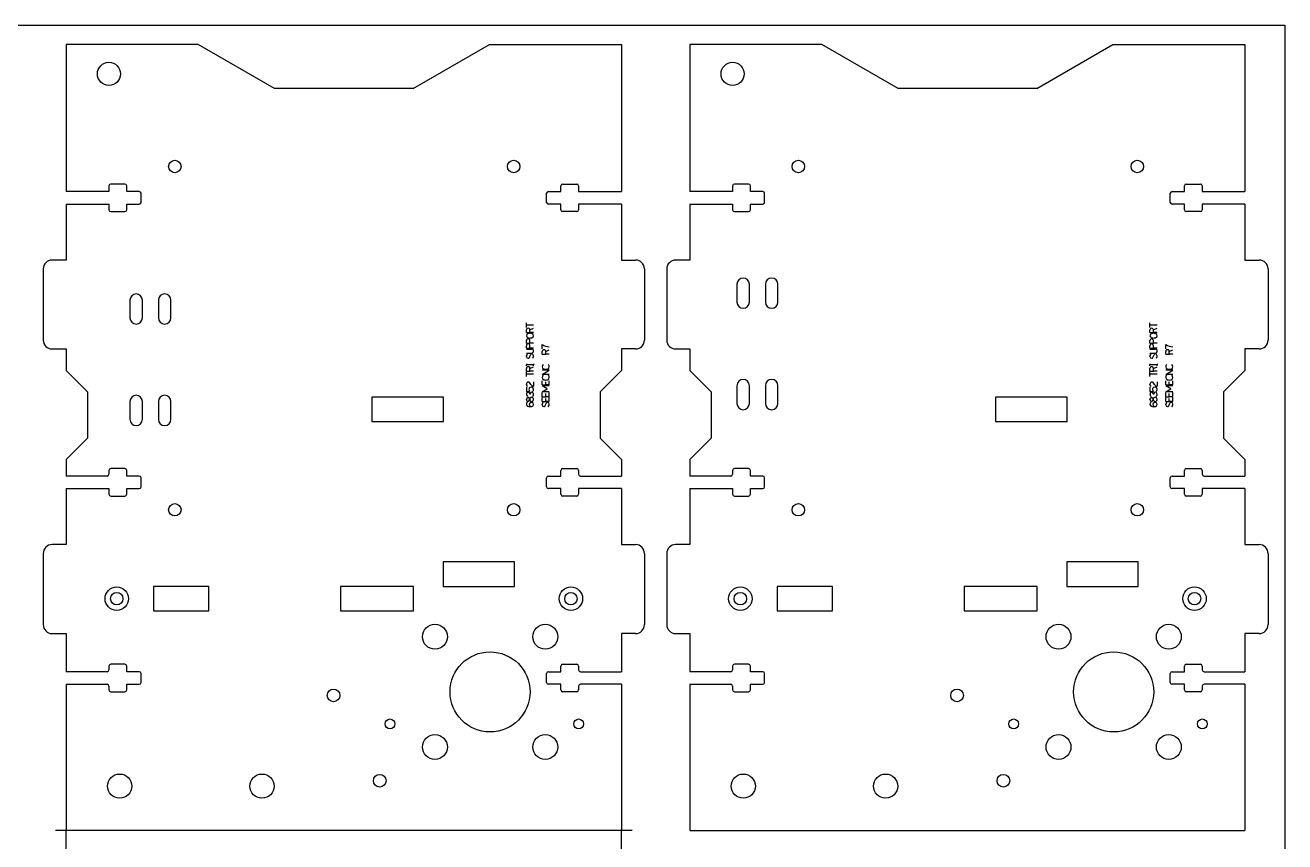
# Model space of a CAD drawing. Header units: inches. Extents: x -1316 to -504, y 751 to 1208.
# Drawn here: x -857.7 to -503.7, y 978.8 to 1208.4 of the extents above; entities that cross this region are included whole.
import ezdxf

# ---------------------------------------------------------------- set-up
doc = ezdxf.new("R2010")
doc.units = ezdxf.units.IN
doc.header["$MEASUREMENT"] = 0
doc.linetypes.add('Continuous2', pattern=[0])
for name, color, linetype in [('68352 Tri Support', 1, 'Continuous'), ('68358 Electronics Mount', 1, 'Continuous'), ('STOCK OUTLINE', 1, 'Continuous')]:
    doc.layers.add(name, color=color, linetype=linetype)

msp = doc.modelspace()

# ---------------------------------------------------------------- linework, layer by layer
at = {"layer": '68352 Tri Support', "color": 1, "linetype": 'Continuous2', "lineweight": -3, "true_color": 0xff0000}
for p, q in [((-809.03, 1202.98), (-846.13, 1202.98)), ((-846.13, 1202.98), (-846.13, 1161.66)), ((-787.62, 1190.59), (-809.03, 1202.98)), ((-748.64, 1190.59), (-727.23, 1202.98)), ((-727.23, 1202.98), (-690.13, 1202.98)), ((-690.13, 1202.98), (-690.13, 1161.66)), ((-633.77, 1202.98), (-670.87, 1202.98)), ((-670.87, 1202.98), (-670.87, 1161.66)), ((-612.36, 1190.59), (-633.77, 1202.98)), ((-573.38, 1190.59), (-551.97, 1202.98)), ((-551.97, 1202.98), (-514.87, 1202.98)), ((-514.87, 1202.98), (-514.87, 1161.66)), ((-748.64, 1190.59), (-787.62, 1190.59)), ((-573.38, 1190.59), (-612.36, 1190.59)), ((-834.13, 1161.66), (-846.13, 1161.66)), ((-834.13, 1163.24), (-834.13, 1161.66)), ((-829.63, 1163.74), (-833.63, 1163.74)), ((-829.13, 1161.66), (-829.13, 1163.24)), ((-825.63, 1161.66), (-829.13, 1161.66)), ((-825.13, 1158.61), (-825.13, 1161.16)), ((-711.13, 1158.61), (-711.13, 1161.16)), ((-710.63, 1161.66), (-707.13, 1161.66)), ((-707.13, 1161.66), (-707.13, 1163.24)), ((-706.63, 1163.74), (-702.63, 1163.74)), ((-702.13, 1163.24), (-702.13, 1161.66)), ((-702.13, 1161.66), (-690.13, 1161.66)), ((-658.87, 1161.66), (-670.87, 1161.66)), ((-658.87, 1163.24), (-658.87, 1161.66)), ((-654.37, 1163.74), (-658.37, 1163.74)), ((-653.87, 1161.66), (-653.87, 1163.24)), ((-650.37, 1161.66), (-653.87, 1161.66)), ((-649.87, 1158.61), (-649.87, 1161.16)), ((-535.87, 1158.61), (-535.87, 1161.16)), ((-535.37, 1161.66), (-531.87, 1161.66)), ((-531.87, 1161.66), (-531.87, 1163.24)), ((-531.37, 1163.74), (-527.37, 1163.74)), ((-526.87, 1163.24), (-526.87, 1161.66)), ((-526.87, 1161.66), (-514.87, 1161.66)), ((-846.13, 1158.11), (-834.13, 1158.11)), ((-846.13, 1158.11), (-846.13, 1142.38)), ((-834.13, 1158.11), (-834.13, 1156.52)), ((-829.13, 1156.52), (-829.13, 1158.11)), ((-829.13, 1158.11), (-825.63, 1158.11)), ((-707.13, 1158.11), (-710.63, 1158.11)), ((-707.13, 1156.52), (-707.13, 1158.11)), ((-702.13, 1158.11), (-702.13, 1156.52)), ((-690.13, 1158.11), (-702.13, 1158.11)), ((-690.13, 1158.11), (-690.13, 1142.38)), ((-670.87, 1158.11), (-658.87, 1158.11)), ((-670.87, 1158.11), (-670.87, 1142.38)), ((-658.87, 1158.11), (-658.87, 1156.52)), ((-653.87, 1156.52), (-653.87, 1158.11)), ((-653.87, 1158.11), (-650.37, 1158.11)), ((-531.87, 1158.11), (-535.37, 1158.11)), ((-531.87, 1156.52), (-531.87, 1158.11)), ((-526.87, 1158.11), (-526.87, 1156.52)), ((-514.87, 1158.11), (-526.87, 1158.11)), ((-514.87, 1158.11), (-514.87, 1142.38)), ((-833.63, 1156.02), (-829.63, 1156.02)), ((-702.63, 1156.02), (-706.63, 1156.02)), ((-658.37, 1156.02), (-654.37, 1156.02)), ((-527.37, 1156.02), (-531.37, 1156.02)), ((-846.13, 1142.38), (-850.13, 1142.38)), ((-690.13, 1142.38), (-686.13, 1142.38)), ((-670.87, 1142.38), (-674.87, 1142.38)), ((-514.87, 1142.38), (-510.87, 1142.38)), ((-852.63, 1139.88), (-852.63, 1119.88)), ((-683.63, 1139.88), (-683.63, 1119.88)), ((-677.37, 1139.88), (-677.37, 1119.88)), ((-508.37, 1139.88), (-508.37, 1119.88)), ((-850.13, 1117.38), (-846.13, 1117.38)), ((-846.13, 1117.38), (-846.13, 1111.31)), ((-686.13, 1117.38), (-690.13, 1117.38)), ((-690.13, 1117.38), (-690.13, 1111.31)), ((-674.87, 1117.38), (-670.87, 1117.38)), ((-670.87, 1117.38), (-670.87, 1111.31)), ((-510.87, 1117.38), (-514.87, 1117.38)), ((-514.87, 1117.38), (-514.87, 1111.31)), ((-846.13, 1111.31), (-840.13, 1105.31)), ((-690.13, 1111.31), (-696.13, 1105.31)), ((-670.87, 1111.31), (-664.87, 1105.31)), ((-514.87, 1111.31), (-520.87, 1105.31)), ((-840.13, 1105.31), (-840.13, 1092.31)), ((-696.13, 1105.31), (-696.13, 1092.31)), ((-664.87, 1105.31), (-664.87, 1092.31)), ((-520.87, 1105.31), (-520.87, 1092.31)), ((-840.13, 1092.31), (-846.13, 1086.31)), ((-696.13, 1092.31), (-690.13, 1086.31)), ((-664.87, 1092.31), (-670.87, 1086.31)), ((-520.87, 1092.31), (-514.87, 1086.31)), ((-846.13, 1086.31), (-846.13, 1081.66)), ((-829.63, 1083.74), (-833.63, 1083.74)), ((-706.63, 1083.74), (-702.63, 1083.74)), ((-690.13, 1086.31), (-690.13, 1081.66)), ((-670.87, 1086.31), (-670.87, 1081.66)), ((-654.37, 1083.74), (-658.37, 1083.74)), ((-531.37, 1083.74), (-527.37, 1083.74)), ((-514.87, 1086.31), (-514.87, 1081.66)), ((-834.63, 1081.66), (-846.13, 1081.66)), ((-834.13, 1083.24), (-834.13, 1082.16)), ((-829.13, 1081.66), (-829.13, 1083.24)), ((-825.63, 1081.66), (-829.13, 1081.66)), ((-825.13, 1078.61), (-825.13, 1081.16)), ((-711.13, 1078.61), (-711.13, 1081.16)), ((-710.63, 1081.66), (-707.13, 1081.66)), ((-707.13, 1081.66), (-707.13, 1083.24)), ((-702.13, 1083.24), (-702.13, 1082.16)), ((-701.63, 1081.66), (-690.13, 1081.66)), ((-659.37, 1081.66), (-670.87, 1081.66)), ((-658.87, 1083.24), (-658.87, 1082.16)), ((-653.87, 1081.66), (-653.87, 1083.24)), ((-650.37, 1081.66), (-653.87, 1081.66)), ((-649.87, 1078.61), (-649.87, 1081.16)), ((-535.87, 1078.61), (-535.87, 1081.16)), ((-535.37, 1081.66), (-531.87, 1081.66)), ((-531.87, 1081.66), (-531.87, 1083.24)), ((-526.87, 1083.24), (-526.87, 1082.16)), ((-526.37, 1081.66), (-514.87, 1081.66)), ((-846.13, 1078.11), (-834.13, 1078.11)), ((-846.13, 1078.11), (-846.13, 1062.38)), ((-834.13, 1078.11), (-834.13, 1076.52)), ((-829.13, 1076.52), (-829.13, 1078.11)), ((-829.13, 1078.11), (-825.63, 1078.11)), ((-707.13, 1078.11), (-710.63, 1078.11)), ((-707.13, 1076.52), (-707.13, 1078.11)), ((-702.13, 1078.11), (-702.13, 1076.52)), ((-690.13, 1078.11), (-702.13, 1078.11)), ((-690.13, 1078.11), (-690.13, 1062.38)), ((-670.87, 1078.11), (-658.87, 1078.11)), ((-670.87, 1078.11), (-670.87, 1062.38)), ((-658.87, 1078.11), (-658.87, 1076.52)), ((-653.87, 1076.52), (-653.87, 1078.11)), ((-653.87, 1078.11), (-650.37, 1078.11)), ((-531.87, 1078.11), (-535.37, 1078.11)), ((-531.87, 1076.52), (-531.87, 1078.11)), ((-526.87, 1078.11), (-526.87, 1076.52)), ((-514.87, 1078.11), (-526.87, 1078.11)), ((-514.87, 1078.11), (-514.87, 1062.38)), ((-833.63, 1076.02), (-829.63, 1076.02)), ((-702.63, 1076.02), (-706.63, 1076.02)), ((-658.37, 1076.02), (-654.37, 1076.02)), ((-527.37, 1076.02), (-531.37, 1076.02)), ((-846.13, 1062.38), (-850.13, 1062.38)), ((-690.13, 1062.38), (-686.13, 1062.38)), ((-670.87, 1062.38), (-674.87, 1062.38)), ((-514.87, 1062.38), (-510.87, 1062.38)), ((-852.63, 1059.88), (-852.63, 1039.88)), ((-683.63, 1059.88), (-683.63, 1039.88)), ((-677.37, 1059.88), (-677.37, 1039.88)), ((-508.37, 1059.88), (-508.37, 1039.88)), ((-850.13, 1037.38), (-846.13, 1037.38)), ((-846.13, 1037.38), (-846.13, 1026.66)), ((-686.13, 1037.38), (-690.13, 1037.38)), ((-690.13, 1037.38), (-690.13, 1026.66)), ((-674.87, 1037.38), (-670.87, 1037.38)), ((-670.87, 1037.38), (-670.87, 1026.66)), ((-510.87, 1037.38), (-514.87, 1037.38)), ((-514.87, 1037.38), (-514.87, 1026.66)), ((-834.63, 1026.66), (-846.13, 1026.66)), ((-834.13, 1028.24), (-834.13, 1027.16)), ((-829.63, 1028.74), (-833.63, 1028.74)), ((-829.13, 1026.66), (-829.13, 1028.24)), ((-825.63, 1026.66), (-829.13, 1026.66)), ((-710.63, 1026.66), (-707.13, 1026.66)), ((-707.13, 1026.66), (-707.13, 1028.24)), ((-706.63, 1028.74), (-702.63, 1028.74)), ((-702.13, 1028.24), (-702.13, 1027.16)), ((-701.63, 1026.66), (-690.13, 1026.66)), ((-659.37, 1026.66), (-670.87, 1026.66)), ((-658.87, 1028.24), (-658.87, 1027.16)), ((-654.37, 1028.74), (-658.37, 1028.74)), ((-653.87, 1026.66), (-653.87, 1028.24)), ((-650.37, 1026.66), (-653.87, 1026.66)), ((-535.37, 1026.66), (-531.87, 1026.66)), ((-531.87, 1026.66), (-531.87, 1028.24)), ((-531.37, 1028.74), (-527.37, 1028.74)), ((-526.87, 1028.24), (-526.87, 1027.16)), ((-526.37, 1026.66), (-514.87, 1026.66)), ((-846.13, 1023.11), (-834.63, 1023.11)), ((-846.13, 1023.11), (-846.13, 981.98)), ((-829.13, 1021.52), (-829.13, 1023.11)), ((-829.13, 1023.11), (-825.63, 1023.11)), ((-825.13, 1023.61), (-825.13, 1026.16)), ((-711.13, 1023.61), (-711.13, 1026.16)), ((-707.13, 1023.11), (-710.63, 1023.11)), ((-707.13, 1021.52), (-707.13, 1023.11)), ((-690.13, 1023.11), (-701.63, 1023.11)), ((-690.13, 1023.11), (-690.13, 981.98)), ((-670.87, 1023.11), (-659.37, 1023.11)), ((-670.87, 1023.11), (-670.87, 981.98)), ((-653.87, 1021.52), (-653.87, 1023.11)), ((-653.87, 1023.11), (-650.37, 1023.11)), ((-649.87, 1023.61), (-649.87, 1026.16)), ((-535.87, 1023.61), (-535.87, 1026.16)), ((-531.87, 1023.11), (-535.37, 1023.11)), ((-531.87, 1021.52), (-531.87, 1023.11)), ((-514.87, 1023.11), (-526.37, 1023.11)), ((-514.87, 1023.11), (-514.87, 981.98)), ((-834.13, 1022.61), (-834.13, 1021.52)), ((-833.63, 1021.02), (-829.63, 1021.02)), ((-702.63, 1021.02), (-706.63, 1021.02)), ((-702.13, 1022.61), (-702.13, 1021.52)), ((-658.87, 1022.61), (-658.87, 1021.52)), ((-658.37, 1021.02), (-654.37, 1021.02)), ((-527.37, 1021.02), (-531.37, 1021.02)), ((-526.87, 1022.61), (-526.87, 1021.52)), ((-846.13, 940.86), (-846.13, 981.98)), ((-690.13, 940.86), (-690.13, 981.98)), ((-670.87, 981.98), (-514.87, 981.98))]:
    msp.add_line(p, q, dxfattribs=at)
at = {"layer": '68352 Tri Support', "color": 3, "linetype": 'Continuous2', "lineweight": -3, "true_color": 0x00ff00}
for p, q in [((-716.82, 1124.09), (-716.82, 1124.72)), ((-716.82, 1123.45), (-716.82, 1124.09)), ((-714.82, 1124.09), (-716.82, 1124.09)), ((-716.82, 1122.01), (-716.82, 1122.73)), ((-715.82, 1122.73), (-714.82, 1123.23)), ((-715.82, 1122.01), (-715.82, 1122.73)), ((-541.56, 1124.09), (-541.56, 1124.72)), ((-541.56, 1123.45), (-541.56, 1124.09)), ((-539.56, 1124.09), (-541.56, 1124.09)), ((-541.56, 1122.01), (-541.56, 1122.73)), ((-540.56, 1122.73), (-539.56, 1123.23)), ((-540.56, 1122.01), (-540.56, 1122.73)), ((-716.82, 1122.01), (-715.82, 1122.01)), ((-716.82, 1119.02), (-716.82, 1119.74)), ((-716.82, 1119.02), (-715.82, 1119.02)), ((-714.82, 1122.01), (-715.82, 1122.01)), ((-715.82, 1119.02), (-715.82, 1119.74)), ((-714.82, 1119.02), (-715.82, 1119.02)), ((-541.56, 1122.01), (-540.56, 1122.01)), ((-541.56, 1119.02), (-541.56, 1119.74)), ((-541.56, 1119.02), (-540.56, 1119.02)), ((-539.56, 1122.01), (-540.56, 1122.01)), ((-540.56, 1119.02), (-540.56, 1119.74)), ((-539.56, 1119.02), (-540.56, 1119.02)), ((-716.82, 1117.58), (-716.82, 1118.3)), ((-716.82, 1117.58), (-715.82, 1117.58)), ((-716.82, 1117.36), (-715.39, 1117.36)), ((-716.82, 1116.19), (-715.39, 1116.19)), ((-716.82, 1115.3), (-716.82, 1115.47)), ((-715.99, 1114.98), (-715.65, 1115.77)), ((-715.82, 1117.58), (-715.82, 1118.3)), ((-714.82, 1117.58), (-715.82, 1117.58)), ((-714.82, 1115.24), (-714.82, 1115.45)), ((-712.39, 1117.4), (-712.39, 1118.6)), ((-712.39, 1115.96), (-712.39, 1116.68)), ((-712.39, 1115.96), (-711.39, 1115.96)), ((-711.39, 1116.68), (-710.39, 1117.18)), ((-711.39, 1115.96), (-711.39, 1116.68)), ((-710.39, 1115.96), (-711.39, 1115.96)), ((-541.56, 1117.58), (-541.56, 1118.3)), ((-541.56, 1117.58), (-540.56, 1117.58)), ((-541.56, 1117.36), (-540.13, 1117.36)), ((-541.56, 1116.19), (-540.13, 1116.19)), ((-541.56, 1115.3), (-541.56, 1115.47)), ((-540.73, 1114.98), (-540.39, 1115.77)), ((-540.56, 1117.58), (-540.56, 1118.3)), ((-539.56, 1117.58), (-540.56, 1117.58)), ((-539.56, 1115.24), (-539.56, 1115.45)), ((-537.13, 1117.4), (-537.13, 1118.6)), ((-537.13, 1115.96), (-537.13, 1116.68)), ((-537.13, 1115.96), (-536.13, 1115.96)), ((-536.13, 1116.68), (-535.13, 1117.18)), ((-536.13, 1115.96), (-536.13, 1116.68)), ((-535.13, 1115.96), (-536.13, 1115.96)), ((-716.82, 1113.18), (-716.82, 1112.89)), ((-714.82, 1112.89), (-716.82, 1112.89)), ((-716.82, 1112.61), (-716.82, 1112.89)), ((-716.82, 1111.17), (-716.82, 1111.89)), ((-715.82, 1111.89), (-714.82, 1112.39)), ((-715.82, 1111.17), (-715.82, 1111.89)), ((-714.82, 1113.18), (-714.82, 1112.89)), ((-714.82, 1112.61), (-714.82, 1112.89)), ((-541.56, 1113.18), (-541.56, 1112.89)), ((-539.56, 1112.89), (-541.56, 1112.89)), ((-541.56, 1112.61), (-541.56, 1112.89)), ((-541.56, 1111.17), (-541.56, 1111.89)), ((-540.56, 1111.89), (-539.56, 1112.39)), ((-540.56, 1111.17), (-540.56, 1111.89)), ((-539.56, 1113.18), (-539.56, 1112.89)), ((-539.56, 1112.61), (-539.56, 1112.89)), ((-716.82, 1111.17), (-715.82, 1111.17)), ((-716.82, 1110.31), (-716.82, 1110.95)), ((-716.82, 1109.67), (-716.82, 1110.31)), ((-714.82, 1110.31), (-716.82, 1110.31)), ((-714.82, 1111.17), (-715.82, 1111.17)), ((-714.82, 1108.1), (-714.82, 1106.9)), ((-710.39, 1111.45), (-712.39, 1111.45)), ((-712.39, 1110.23), (-710.39, 1111.45)), ((-710.39, 1110.23), (-712.39, 1110.23)), ((-712.39, 1107.26), (-712.39, 1108.44)), ((-711.39, 1107.26), (-711.39, 1108.18)), ((-710.39, 1107.26), (-710.39, 1108.44)), ((-541.56, 1111.17), (-540.56, 1111.17)), ((-541.56, 1110.31), (-541.56, 1110.95)), ((-541.56, 1109.67), (-541.56, 1110.31)), ((-539.56, 1110.31), (-541.56, 1110.31)), ((-539.56, 1111.17), (-540.56, 1111.17)), ((-539.56, 1108.1), (-539.56, 1106.9)), ((-535.13, 1111.45), (-537.13, 1111.45)), ((-537.13, 1110.23), (-535.13, 1111.45)), ((-535.13, 1110.23), (-537.13, 1110.23)), ((-537.13, 1107.26), (-537.13, 1108.44)), ((-536.13, 1107.26), (-536.13, 1108.18)), ((-535.13, 1107.26), (-535.13, 1108.44)), ((-716.82, 1107.44), (-716.82, 1107.49)), ((-716.82, 1106.65), (-716.82, 1105.44)), ((-716.82, 1105.44), (-715.94, 1105.44)), ((-716.82, 1104.55), (-716.82, 1104.62)), ((-715.82, 1104.77), (-715.82, 1104.63)), ((-714.82, 1105.97), (-714.82, 1106.06)), ((-714.82, 1104.52), (-714.82, 1104.65)), ((-712.39, 1107.26), (-711.39, 1107.26)), ((-710.39, 1107.05), (-712.39, 1107.05)), ((-710.98, 1106.21), (-712.39, 1107.05)), ((-712.39, 1105.36), (-710.98, 1106.21)), ((-710.39, 1105.36), (-712.39, 1105.36)), ((-712.39, 1103.97), (-712.39, 1105.15)), ((-710.39, 1107.26), (-711.39, 1107.26)), ((-711.39, 1103.97), (-711.39, 1104.89)), ((-710.39, 1103.97), (-710.39, 1105.15)), ((-541.56, 1107.44), (-541.56, 1107.49)), ((-541.56, 1106.65), (-541.56, 1105.44)), ((-541.56, 1105.44), (-540.67, 1105.44)), ((-541.56, 1104.55), (-541.56, 1104.62)), ((-540.56, 1104.77), (-540.56, 1104.63)), ((-539.56, 1105.97), (-539.56, 1106.06)), ((-539.56, 1104.52), (-539.56, 1104.65)), ((-537.13, 1107.26), (-536.13, 1107.26)), ((-535.13, 1107.05), (-537.13, 1107.05)), ((-535.72, 1106.21), (-537.13, 1107.05)), ((-537.13, 1105.36), (-535.72, 1106.21)), ((-535.13, 1105.36), (-537.13, 1105.36)), ((-537.13, 1103.97), (-537.13, 1105.15)), ((-535.13, 1107.26), (-536.13, 1107.26)), ((-536.13, 1103.97), (-536.13, 1104.89)), ((-535.13, 1103.97), (-535.13, 1105.15)), ((-716.82, 1103.14), (-716.82, 1103.27)), ((-715.89, 1103.14), (-715.89, 1103.27)), ((-714.82, 1103.14), (-714.82, 1103.27)), ((-712.39, 1103.97), (-711.39, 1103.97)), ((-712.39, 1102.59), (-712.39, 1103.76)), ((-712.39, 1102.59), (-711.39, 1102.59)), ((-712.39, 1101.7), (-712.39, 1101.86)), ((-711.56, 1101.38), (-711.22, 1102.16)), ((-710.39, 1103.97), (-711.39, 1103.97)), ((-711.39, 1102.59), (-711.39, 1103.5)), ((-710.39, 1102.59), (-711.39, 1102.59)), ((-710.39, 1102.59), (-710.39, 1103.76)), ((-710.39, 1101.64), (-710.39, 1101.84)), ((-541.56, 1103.14), (-541.56, 1103.27)), ((-540.63, 1103.14), (-540.63, 1103.27)), ((-539.56, 1103.14), (-539.56, 1103.27)), ((-537.13, 1103.97), (-536.13, 1103.97)), ((-537.13, 1102.59), (-537.13, 1103.76)), ((-537.13, 1102.59), (-536.13, 1102.59)), ((-537.13, 1101.7), (-537.13, 1101.86)), ((-536.3, 1101.38), (-535.96, 1102.16)), ((-535.13, 1103.97), (-536.13, 1103.97)), ((-536.13, 1102.59), (-536.13, 1103.5)), ((-535.13, 1102.59), (-536.13, 1102.59)), ((-535.13, 1102.59), (-535.13, 1103.76)), ((-535.13, 1101.64), (-535.13, 1101.84))]:
    msp.add_line(p, q, dxfattribs=at)
at = {"layer": '68352 Tri Support', "color": 5, "linetype": 'Continuous2', "lineweight": -3, "true_color": 0x0000ff}
for p, q in [((-740.13, 1103.84), (-760.23, 1103.84)), ((-760.23, 1103.84), (-760.23, 1096.98)), ((-740.13, 1096.98), (-740.13, 1103.84)), ((-564.87, 1103.84), (-584.97, 1103.84)), ((-584.97, 1103.84), (-584.97, 1096.98)), ((-564.87, 1096.98), (-564.87, 1103.84)), ((-760.23, 1096.98), (-740.13, 1096.98)), ((-584.97, 1096.98), (-564.87, 1096.98)), ((-720.13, 1057.5), (-740.23, 1057.5)), ((-740.23, 1057.5), (-740.23, 1050.64)), ((-720.13, 1050.64), (-720.13, 1057.5)), ((-544.87, 1057.5), (-564.97, 1057.5)), ((-564.97, 1057.5), (-564.97, 1050.64)), ((-544.87, 1050.64), (-544.87, 1057.5)), ((-806.03, 1050.61), (-821.63, 1050.61)), ((-821.63, 1050.61), (-821.63, 1043.75)), ((-806.03, 1043.75), (-806.03, 1050.61)), ((-748.53, 1050.61), (-769.03, 1050.61)), ((-769.03, 1050.61), (-769.03, 1043.75)), ((-748.53, 1043.75), (-748.53, 1050.61)), ((-740.23, 1050.64), (-720.13, 1050.64)), ((-630.77, 1050.61), (-646.37, 1050.61)), ((-646.37, 1050.61), (-646.37, 1043.75)), ((-630.77, 1043.75), (-630.77, 1050.61)), ((-573.27, 1050.61), (-593.77, 1050.61)), ((-593.77, 1050.61), (-593.77, 1043.75)), ((-573.27, 1043.75), (-573.27, 1050.61)), ((-564.97, 1050.64), (-544.87, 1050.64)), ((-821.63, 1043.75), (-806.03, 1043.75)), ((-769.03, 1043.75), (-748.53, 1043.75)), ((-646.37, 1043.75), (-630.77, 1043.75)), ((-593.77, 1043.75), (-573.27, 1043.75)), ((-687.13, 981.98), (-849.13, 981.98))]:
    msp.add_line(p, q, dxfattribs=at)
for centre, radius in [((-834.13, 1194.73), 3.25), ((-658.87, 1194.73), 3.25), ((-831.95, 1047.18), 1.75), ((-704.31, 1047.18), 1.75), ((-656.69, 1047.18), 1.75), ((-529.05, 1047.18), 1.75), ((-742.53, 1036.48), 3.5), ((-711.53, 1036.48), 3.5), ((-567.27, 1036.48), 3.5), ((-536.27, 1036.48), 3.5), ((-727.03, 1020.98), 11.25), ((-551.77, 1020.98), 11.25), ((-771.03, 1019.98), 1.78), ((-595.77, 1019.98), 1.78), ((-755.13, 1011.98), 1.38), ((-702.13, 1011.98), 1.38), ((-579.87, 1011.98), 1.38), ((-526.87, 1011.98), 1.38), ((-742.53, 1005.48), 3.5), ((-711.53, 1005.48), 3.5), ((-567.27, 1005.48), 3.5), ((-536.27, 1005.48), 3.5), ((-831.13, 994.48), 3.4), ((-791.13, 994.48), 3.4), ((-758.03, 995.98), 1.78), ((-655.87, 994.48), 3.4), ((-615.87, 994.48), 3.4), ((-582.77, 995.98), 1.78)]:
    msp.add_circle(centre, radius, dxfattribs=at)
at = {"layer": '68352 Tri Support', "color": 3, "linetype": 'Continuous2', "lineweight": -3, "true_color": 0x00ff00}
for centre in [(-831.95, 1047.18), (-704.31, 1047.18), (-656.69, 1047.18), (-529.05, 1047.18)]:
    msp.add_circle(centre, 3.3, dxfattribs=at)
at = {"layer": '68352 Tri Support', "color": 1, "linetype": 'Continuous2', "lineweight": -3, "true_color": 0xff0000}
for centre, radius, start, end in [((-833.63, 1163.24), 0.5, 90, 180), ((-829.63, 1163.24), 0.5, 360, 90), ((-825.63, 1161.16), 0.5, 360, 90), ((-710.63, 1161.16), 0.5, 90, 180), ((-706.63, 1163.24), 0.5, 90, 180), ((-702.63, 1163.24), 0.5, 360, 90), ((-658.37, 1163.24), 0.5, 90, 180), ((-654.37, 1163.24), 0.5, 360, 90), ((-650.37, 1161.16), 0.5, 360, 90), ((-535.37, 1161.16), 0.5, 90, 180), ((-531.37, 1163.24), 0.5, 90, 180), ((-527.37, 1163.24), 0.5, 360, 90), ((-825.63, 1158.61), 0.5, 270, 0), ((-710.63, 1158.61), 0.5, 180, 270), ((-650.37, 1158.61), 0.5, 270, 0), ((-535.37, 1158.61), 0.5, 180, 270), ((-833.63, 1156.52), 0.5, 180, 270), ((-829.63, 1156.52), 0.5, 270, 0), ((-706.63, 1156.52), 0.5, 180, 270), ((-702.63, 1156.52), 0.5, 270, 0), ((-658.37, 1156.52), 0.5, 180, 270), ((-654.37, 1156.52), 0.5, 270, 0), ((-531.37, 1156.52), 0.5, 180, 270), ((-527.37, 1156.52), 0.5, 270, 0), ((-850.13, 1139.88), 2.5, 90, 180), ((-686.13, 1139.88), 2.5, 360, 90), ((-674.87, 1139.88), 2.5, 90, 180), ((-510.87, 1139.88), 2.5, 360, 90), ((-850.13, 1119.88), 2.5, 180, 270), ((-686.13, 1119.88), 2.5, 270, 0), ((-674.87, 1119.88), 2.5, 180, 270), ((-510.87, 1119.88), 2.5, 270, 0), ((-833.63, 1083.24), 0.5, 90, 180), ((-829.63, 1083.24), 0.5, 360, 90), ((-706.63, 1083.24), 0.5, 90, 180), ((-702.63, 1083.24), 0.5, 360, 90), ((-658.37, 1083.24), 0.5, 90, 180), ((-654.37, 1083.24), 0.5, 360, 90), ((-531.37, 1083.24), 0.5, 90, 180), ((-527.37, 1083.24), 0.5, 360, 90), ((-834.63, 1082.16), 0.5, 270, 0), ((-825.63, 1081.16), 0.5, 360, 90), ((-710.63, 1081.16), 0.5, 90, 180), ((-701.63, 1082.16), 0.5, 180, 270), ((-659.37, 1082.16), 0.5, 270, 0), ((-650.37, 1081.16), 0.5, 360, 90), ((-535.37, 1081.16), 0.5, 90, 180), ((-526.37, 1082.16), 0.5, 180, 270), ((-833.63, 1076.52), 0.5, 180, 270), ((-829.63, 1076.52), 0.5, 270, 0), ((-825.63, 1078.61), 0.5, 270, 0), ((-710.63, 1078.61), 0.5, 180, 270), ((-706.63, 1076.52), 0.5, 180, 270), ((-702.63, 1076.52), 0.5, 270, 0), ((-658.37, 1076.52), 0.5, 180, 270), ((-654.37, 1076.52), 0.5, 270, 0), ((-650.37, 1078.61), 0.5, 270, 0), ((-535.37, 1078.61), 0.5, 180, 270), ((-531.37, 1076.52), 0.5, 180, 270), ((-527.37, 1076.52), 0.5, 270, 0), ((-850.13, 1059.88), 2.5, 90, 180), ((-686.13, 1059.88), 2.5, 360, 90), ((-674.87, 1059.88), 2.5, 90, 180), ((-510.87, 1059.88), 2.5, 360, 90), ((-850.13, 1039.88), 2.5, 180, 270), ((-686.13, 1039.88), 2.5, 270, 0), ((-674.87, 1039.88), 2.5, 180, 270), ((-510.87, 1039.88), 2.5, 270, 0), ((-834.63, 1027.16), 0.5, 270, 0), ((-833.63, 1028.24), 0.5, 90, 180), ((-829.63, 1028.24), 0.5, 360, 90), ((-825.63, 1026.16), 0.5, 360, 90), ((-710.63, 1026.16), 0.5, 90, 180), ((-706.63, 1028.24), 0.5, 90, 180), ((-702.63, 1028.24), 0.5, 360, 90), ((-701.63, 1027.16), 0.5, 180, 270), ((-659.37, 1027.16), 0.5, 270, 0), ((-658.37, 1028.24), 0.5, 90, 180), ((-654.37, 1028.24), 0.5, 360, 90), ((-650.37, 1026.16), 0.5, 360, 90), ((-535.37, 1026.16), 0.5, 90, 180), ((-531.37, 1028.24), 0.5, 90, 180), ((-527.37, 1028.24), 0.5, 360, 90), ((-526.37, 1027.16), 0.5, 180, 270), ((-834.63, 1022.61), 0.5, 360, 90), ((-825.63, 1023.61), 0.5, 270, 0), ((-710.63, 1023.61), 0.5, 180, 270), ((-701.63, 1022.61), 0.5, 90, 180), ((-659.37, 1022.61), 0.5, 360, 90), ((-650.37, 1023.61), 0.5, 270, 0), ((-535.37, 1023.61), 0.5, 180, 270), ((-526.37, 1022.61), 0.5, 90, 180), ((-833.63, 1021.52), 0.5, 180, 270), ((-829.63, 1021.52), 0.5, 270, 0), ((-706.63, 1021.52), 0.5, 180, 270), ((-702.63, 1021.52), 0.5, 270, 0), ((-658.37, 1021.52), 0.5, 180, 270), ((-654.37, 1021.52), 0.5, 270, 0), ((-531.37, 1021.52), 0.5, 180, 270), ((-527.37, 1021.52), 0.5, 270, 0)]:
    msp.add_arc(centre, radius, start, end, dxfattribs=at)
at = {"layer": '68352 Tri Support', "color": 3, "linetype": 'Continuous2', "lineweight": -3, "true_color": 0x00ff00}
for centre, radius, start, end in [((-716.32, 1122.73), 0.5, 359.9912, 180), ((-541.06, 1122.73), 0.5, 359.9912, 180), ((-716.23, 1121.12), 0.595, 105.902, 254.098), ((-716.32, 1119.74), 0.5, 359.9912, 180), ((-716.32, 1118.3), 0.5, 359.9912, 180), ((-715.82, 1120.01), 1.78, 71.2941, 108.7059), ((-715.82, 1122.24), 1.78, 251.2941, 288.7059), ((-715.41, 1121.12), 0.595, 285.902, 74.098), ((-540.97, 1121.12), 0.595, 105.902, 254.098), ((-541.06, 1119.74), 0.5, 359.9912, 180), ((-541.06, 1118.3), 0.5, 359.9912, 180), ((-540.56, 1120.01), 1.78, 71.2941, 108.7059), ((-540.56, 1122.24), 1.78, 251.2941, 288.7059), ((-540.15, 1121.12), 0.595, 285.902, 74.098), ((-716.24, 1115.46), 0.577, 120.522, 179.2985), ((-716.3, 1115.3), 0.526, 179.2985, 267.3507), ((-715.28, 1115.55), 0.43, 95.1822, 149.3448), ((-715.39, 1116.78), 0.586, 270, 90), ((-715.35, 1115.45), 0.526, 359.4411, 87.3507), ((-715.4, 1115.25), 0.577, 300.522, 359.4411), ((-710.39, 1121.63), 3.63, 236.6069, 269.9947), ((-711.89, 1116.68), 0.5, 359.9912, 180), ((-540.98, 1115.46), 0.577, 120.522, 179.2985), ((-541.04, 1115.3), 0.526, 179.2985, 267.3507), ((-540.02, 1115.55), 0.43, 95.1822, 149.3448), ((-540.13, 1116.78), 0.586, 270, 90), ((-540.08, 1115.45), 0.526, 359.4411, 87.3507), ((-540.14, 1115.25), 0.577, 300.522, 359.4411), ((-535.13, 1121.63), 3.63, 236.6069, 269.9947), ((-536.63, 1116.68), 0.5, 359.9912, 180), ((-716.32, 1111.89), 0.5, 359.9912, 180), ((-716.36, 1115.2), 0.43, 275.1823, 329.3448), ((-711.66, 1112.43), 0.735, 125.68, 245.6132), ((-711.39, 1113.45), 1.78, 251.2941, 288.7059), ((-711.12, 1112.43), 0.735, 294.3868, 54.32), ((-541.06, 1111.89), 0.5, 359.9912, 180), ((-541.1, 1115.2), 0.43, 275.1823, 329.3448), ((-536.4, 1112.43), 0.735, 125.68, 245.6132), ((-536.13, 1113.45), 1.78, 251.2941, 288.7059), ((-535.86, 1112.43), 0.735, 294.3868, 54.32), ((-716.25, 1107.49), 0.571, 92.576, 180), ((-716.3, 1107.49), 0.571, 47.7751, 87.4242), ((-711.66, 1109.41), 0.735, 125.68, 245.6132), ((-711.39, 1110.43), 1.78, 251.2941, 288.7059), ((-711.12, 1109.41), 0.735, 294.3868, 54.32), ((-540.99, 1107.49), 0.571, 92.576, 180), ((-541.04, 1107.49), 0.571, 47.7751, 87.4242), ((-536.4, 1109.41), 0.735, 125.68, 245.6132), ((-536.13, 1110.43), 1.78, 251.2941, 288.7059), ((-535.86, 1109.41), 0.735, 294.3868, 54.32), ((-716.25, 1107.44), 0.571, 180, 240), ((-716.19, 1104.62), 0.631, 138.8141, 179.9999), ((-716.24, 1104.55), 0.577, 179.9999, 239.7068), ((-716.32, 1104.74), 0.457, 90, 138.8141), ((-716.32, 1104.69), 0.504, 9.0881, 90), ((-715.35, 1106.01), 0.756, 153.4349, 180), ((-715.18, 1105.97), 0.923, 177.8471, 215.5576), ((-715.49, 1106.08), 0.606, 123.6901, 153.4349), ((-719.52, 1104.82), 4.75, 32.8689, 40.6146), ((-715.46, 1106.04), 0.652, 60.2551, 123.6901), ((-715.32, 1104.72), 0.504, 90, 174.185), ((-714.69, 1107.86), 0.965, 208.7445, 262.045), ((-715.32, 1104.76), 0.457, 41.1859, 90), ((-715.45, 1106.06), 0.628, 0.016, 60.2552), ((-715.46, 1105.97), 0.636, 303.4333, 318.8141), ((-715.4, 1104.52), 0.577, 300.2932, 0.0001), ((-715.46, 1105.97), 0.636, 318.8141, 0.016), ((-715.45, 1104.65), 0.631, 0.0001, 41.1859), ((-540.99, 1107.44), 0.571, 180, 240), ((-540.93, 1104.62), 0.631, 138.8141, 179.9999), ((-540.98, 1104.55), 0.577, 179.9999, 239.7068), ((-541.06, 1104.74), 0.457, 90, 138.8141), ((-541.06, 1104.69), 0.504, 9.0881, 90), ((-540.09, 1106.01), 0.756, 153.4349, 180), ((-539.92, 1105.97), 0.923, 177.8471, 215.5576), ((-540.22, 1106.08), 0.606, 123.6901, 153.4349), ((-544.26, 1104.82), 4.75, 32.8689, 40.6146), ((-540.2, 1106.04), 0.652, 60.2551, 123.6901), ((-540.06, 1104.72), 0.504, 90, 174.185), ((-539.43, 1107.86), 0.965, 208.7445, 262.045), ((-540.06, 1104.76), 0.457, 41.1859, 90), ((-540.19, 1106.06), 0.628, 0.016, 60.2552), ((-540.14, 1104.52), 0.577, 300.2932, 0.0001), ((-540.19, 1105.97), 0.636, 303.4333, 318.8141), ((-540.19, 1104.65), 0.631, 0.0001, 41.1859), ((-540.19, 1105.97), 0.636, 318.8141, 0.016), ((-716.23, 1101.83), 0.595, 119.3075, 252.098), ((-716.36, 1103.27), 0.464, 90, 180), ((-716.36, 1103.14), 0.464, 180, 207.5491), ((-716.36, 1103.14), 0.464, 207.5491, 0), ((-715.79, 1102.93), 1.78, 249.2941, 286.7059), ((-716.36, 1103.27), 0.464, 0, 90), ((-715.41, 1101.8), 0.594, 72.2661, 283.7339), ((-715.36, 1103.27), 0.536, 90, 180), ((-715.36, 1103.14), 0.536, 180, 304.6857), ((-715.36, 1103.27), 0.536, 360, 90), ((-715.42, 1101.8), 0.595, 283.902, 72.098), ((-715.36, 1103.14), 0.536, 304.6857, 0), ((-711.82, 1101.85), 0.577, 120.522, 179.2985), ((-711.87, 1101.69), 0.526, 179.2985, 267.3507), ((-711.93, 1101.6), 0.43, 275.1823, 329.3448), ((-710.85, 1101.94), 0.43, 95.1822, 149.3448), ((-710.92, 1101.85), 0.526, 359.4411, 87.3507), ((-710.97, 1101.64), 0.577, 300.522, 359.4411), ((-540.97, 1101.83), 0.595, 119.3075, 252.098), ((-541.1, 1103.27), 0.464, 90, 180), ((-541.1, 1103.14), 0.464, 180, 207.5491), ((-541.1, 1103.14), 0.464, 207.5491, 0), ((-540.52, 1102.93), 1.78, 249.2941, 286.7059), ((-541.1, 1103.27), 0.464, 0, 90), ((-540.15, 1101.8), 0.594, 72.2661, 283.7339), ((-540.1, 1103.27), 0.536, 90, 180), ((-540.1, 1103.14), 0.536, 180, 304.6857), ((-540.1, 1103.27), 0.536, 360, 90), ((-540.15, 1101.8), 0.595, 283.902, 72.098), ((-540.1, 1103.14), 0.536, 304.6857, 0), ((-536.55, 1101.85), 0.577, 120.522, 179.2985), ((-536.61, 1101.69), 0.526, 179.2985, 267.3507), ((-536.67, 1101.6), 0.43, 275.1823, 329.3448), ((-535.59, 1101.94), 0.43, 95.1822, 149.3448), ((-535.65, 1101.85), 0.526, 359.4411, 87.3507), ((-535.71, 1101.64), 0.577, 300.522, 359.4411)]:
    msp.add_arc(centre, radius, start, end, dxfattribs=at)
at = {"layer": '68358 Electronics Mount', "color": 5, "linetype": 'Continuous2', "lineweight": -3, "true_color": 0x0000ff}
for p, q in [((-657.64, 1135.57), (-657.64, 1130.57)), ((-654.14, 1130.57), (-654.14, 1135.57)), ((-649.64, 1135.57), (-649.64, 1130.57)), ((-646.14, 1130.57), (-646.14, 1135.57)), ((-828.24, 1131.12), (-828.24, 1126.12)), ((-824.74, 1126.12), (-824.74, 1131.12)), ((-820.24, 1131.12), (-820.24, 1126.12)), ((-816.74, 1126.12), (-816.74, 1131.12)), ((-657.64, 1107.06), (-657.64, 1102.06)), ((-654.14, 1102.06), (-654.14, 1107.06)), ((-649.64, 1107.06), (-649.64, 1102.06)), ((-646.14, 1102.06), (-646.14, 1107.06)), ((-828.24, 1102.61), (-828.24, 1097.61)), ((-824.74, 1097.61), (-824.74, 1102.61)), ((-820.24, 1102.61), (-820.24, 1097.61)), ((-816.74, 1097.61), (-816.74, 1102.61))]:
    msp.add_line(p, q, dxfattribs=at)
for centre in [(-815.64, 1168.7), (-720.39, 1168.7), (-640.38, 1168.7), (-545.13, 1168.7), (-815.64, 1072.18), (-720.39, 1072.18), (-640.38, 1072.18), (-545.13, 1072.18)]:
    msp.add_circle(centre, 1.75, dxfattribs=at)
for centre, start, end in [((-655.89, 1135.57), 0, 180), ((-647.89, 1135.57), 0, 180), ((-826.49, 1131.12), 0, 180), ((-818.49, 1131.12), 0, 180), ((-655.89, 1130.57), 180, 360), ((-647.89, 1130.57), 180, 360), ((-826.49, 1126.12), 180, 360), ((-818.49, 1126.12), 180, 360), ((-655.89, 1107.06), 0, 180), ((-647.89, 1107.06), 0, 180), ((-826.49, 1102.61), 0, 180), ((-818.49, 1102.61), 0, 180), ((-655.89, 1102.06), 180, 360), ((-647.89, 1102.06), 180, 360), ((-826.49, 1097.61), 180, 360), ((-818.49, 1097.61), 180, 360)]:
    msp.add_arc(centre, 1.75, start, end, dxfattribs=at)
at = {"layer": 'STOCK OUTLINE', "color": 2, "linetype": 'Continuous2', "lineweight": -3, "true_color": 0xffff00}
for p, q in [((-1316.47, 1208.41), (-503.67, 1208.41)), ((-503.67, 1208.41), (-503.67, 751.21))]:
    msp.add_line(p, q, dxfattribs=at)

doc.saveas('drawing.dxf')
